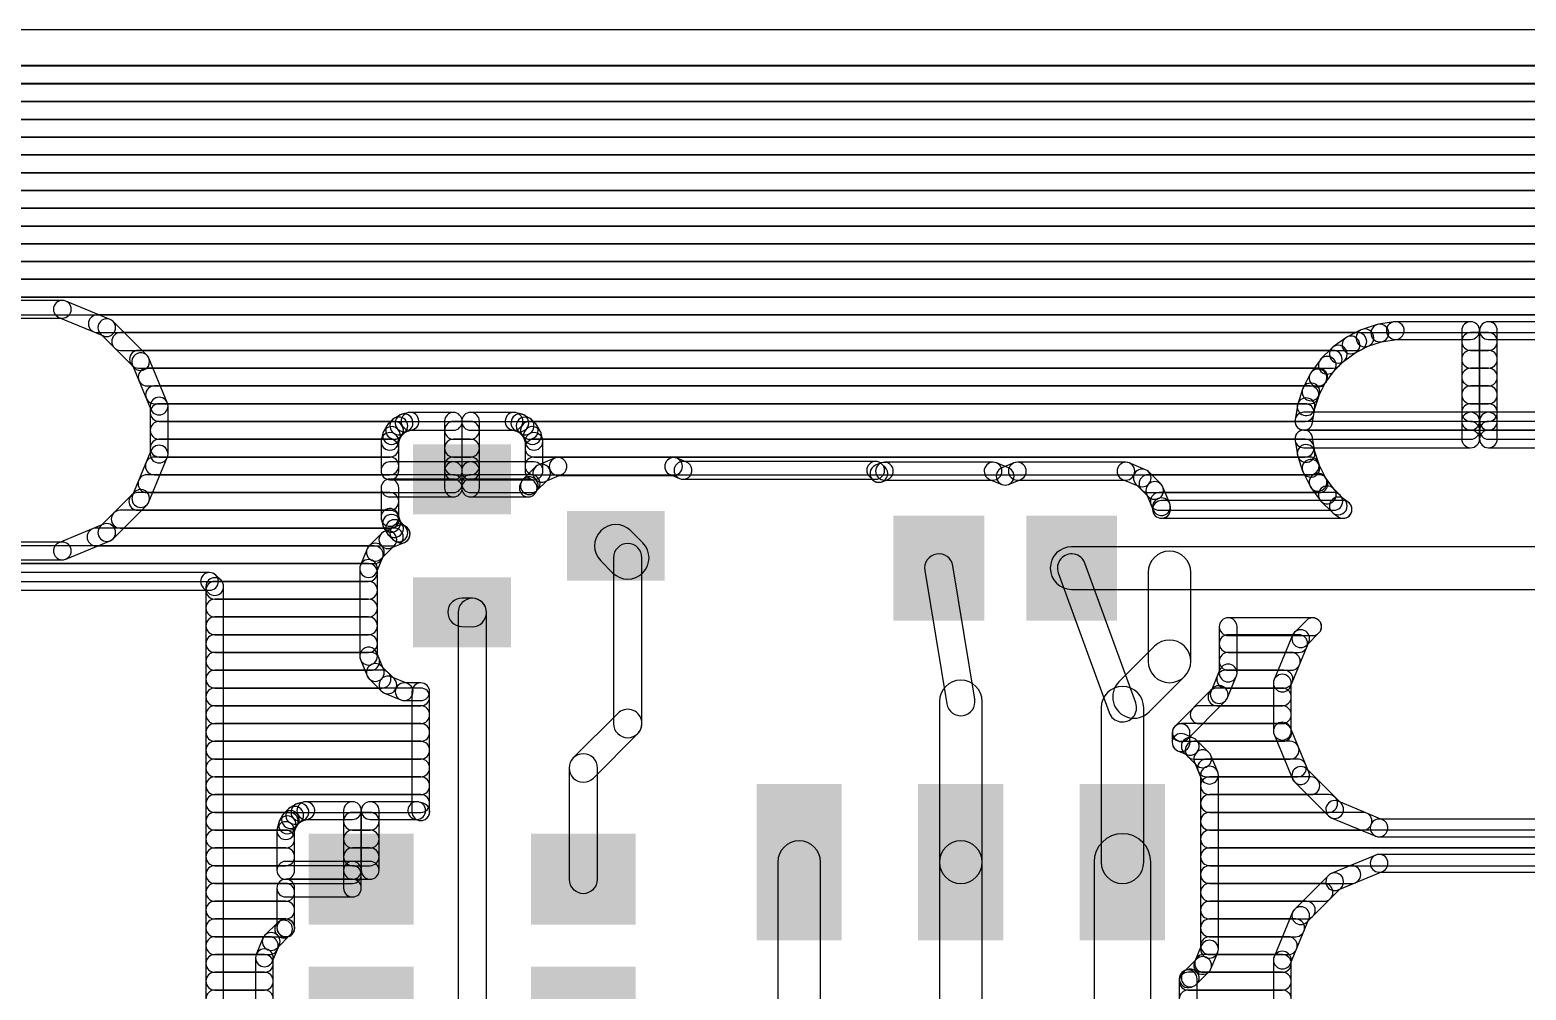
# Model space of a CAD drawing. Extents: x 0 to 96, y 0 to 55.
# Drawn here: x 18.76 to 40.15, y 41.27 to 55 of the extents above; entities that cross this region are included whole.
import ezdxf

# ---------------------------------------------------------------- set-up
doc = ezdxf.new("R2010")
doc.units = 0
doc.layers.add('16', color=174, linetype='CONTINUOUS')
doc.layers.add('20', color=178, linetype='CONTINUOUS')

# ---------------------------------------------------------------- blocks, each defined once
blk = doc.blocks.new('RECT')
blk.add_solid([(-0.5, -0.5), (0.5, -0.5), (-0.5, 0.5), (0.5, 0.5)])

msp = doc.modelspace()

# ---------------------------------------------------------------- linework, layer by layer
at = {"layer": '16'}
for points in [[(6.3352, 54.238), (95.365, 54.238, 1), (95.365, 54.492), (6.3352, 54.492, 1)], [(6.339, 54.229), (95.365, 54.229, 1), (95.365, 54.483), (6.339, 54.483, 1)], [(12.1458, 53.975), (61.8542, 53.975, 1), (61.8542, 54.229), (12.1458, 54.229, 1)], [(12.5946, 53.721), (61.4054, 53.721, 1), (61.4054, 53.975), (12.5946, 53.975, 1)], [(12.8486, 53.467), (61.1514, 53.467, 1), (61.1514, 53.721), (12.8486, 53.721, 1)], [(13.0216, 53.213), (60.9784, 53.213, 1), (60.9784, 53.467), (13.0216, 53.467, 1)], [(13.1268, 52.959), (60.8732, 52.959, 1), (60.8732, 53.213), (13.1268, 53.213, 1)], [(13.2272, 52.705), (60.7728, 52.705, 1), (60.7728, 52.959), (13.2272, 52.959, 1)], [(13.2272, 52.451), (60.7728, 52.451, 1), (60.7728, 52.705), (13.2272, 52.705, 1)], [(13.2272, 52.197), (60.7728, 52.197, 1), (60.7728, 52.451), (13.2272, 52.451, 1)], [(13.1914, 51.943), (60.8086, 51.943, 1), (60.8086, 52.197), (13.1914, 52.197, 1)], [(13.0862, 51.689), (60.9138, 51.689, 1), (60.9138, 51.943), (13.0862, 51.943, 1)], [(12.981, 51.435), (61.019, 51.435, 1), (61.019, 51.689), (12.981, 51.689, 1)], [(12.7506, 51.181), (61.2494, 51.181, 1), (61.2494, 51.435), (12.7506, 51.435, 1)], [(12.4966, 50.927), (61.5034, 50.927, 1), (61.5034, 51.181), (12.4966, 51.181, 1)], [(19.2208, 51.1342), (16.3492, 51.1342, 1), (16.3492, 50.8802), (19.2208, 50.8802, 1)], [(19.9042, 50.8616), (19.2694, 51.1245, 1), (19.1722, 50.8899), (19.807, 50.6269, 1)], [(19.721, 50.673), (49.4295, 50.673, 1), (49.4295, 50.927), (19.721, 50.927, 1)], [(20.4312, 50.3482), (19.9454, 50.834, 1), (19.7658, 50.6544), (20.2516, 50.1686, 1)], [(37.7891, 50.7113), (37.5896, 50.6097, 1), (37.705, 50.3834), (37.9044, 50.485, 1)], [(38.0205, 50.7882), (37.8075, 50.719, 1), (37.886, 50.4774), (38.099, 50.5466, 1)], [(38.261, 50.8278), (38.0399, 50.7928, 1), (38.0796, 50.5419), (38.3007, 50.577, 1)], [(39.358, 50.8294), (38.2809, 50.8294, 1), (38.2809, 50.5754), (39.358, 50.5754, 1)], [(39.485, 49.407), (39.485, 50.7024, 1), (39.231, 50.7024), (39.231, 49.407, 1)], [(40.6891, 50.8294), (39.612, 50.8294, 1), (39.612, 50.5754), (40.6891, 50.5754, 1)], [(39.485, 50.7024), (39.485, 49.407, 1), (39.739, 49.407), (39.739, 50.7024, 1)], [(20.0538, 50.419), (37.7444, 50.419, 1), (37.7444, 50.673), (20.0538, 50.673, 1)], [(37.3764, 50.4547), (37.2181, 50.2964, 1), (37.3977, 50.1168), (37.556, 50.2751, 1)], [(37.5726, 50.5993), (37.3915, 50.4677, 1), (37.5408, 50.2622), (37.7219, 50.3938, 1)], [(39.358, 50.419), (39.612, 50.419, 1), (39.612, 50.673), (39.358, 50.673, 1)], [(20.3078, 50.165), (37.3932, 50.165, 1), (37.3932, 50.419), (20.3078, 50.419, 1)], [(20.7217, 49.6722), (20.4588, 50.307, 1), (20.2241, 50.2098), (20.4871, 49.575, 1)], [(37.2051, 50.2813), (37.0735, 50.1001, 1), (37.279, 49.9509), (37.4106, 50.132, 1)], [(39.358, 50.165), (39.612, 50.165, 1), (39.612, 50.419), (39.358, 50.419, 1)], [(20.4327, 49.911), (37.1853, 49.911, 1), (37.1853, 50.165), (20.4327, 50.165, 1)], [(37.0631, 50.0832), (36.9615, 49.8837, 1), (37.1878, 49.7684), (37.2894, 49.9678, 1)], [(39.358, 49.911), (39.612, 49.911, 1), (39.612, 50.165), (39.358, 50.165, 1)], [(20.5379, 49.657), (37.061, 49.657, 1), (37.061, 49.911), (20.5379, 49.911, 1)], [(36.9538, 49.8653), (36.8846, 49.6523, 1), (37.1262, 49.5738), (37.1954, 49.7868, 1)], [(39.358, 49.657), (39.612, 49.657, 1), (39.612, 49.911), (39.358, 49.911, 1)], [(20.7314, 48.9364), (20.7314, 49.6236, 1), (20.4774, 49.6236), (20.4774, 48.9364, 1)], [(20.6044, 49.403), (36.9923, 49.403, 1), (36.9923, 49.657), (20.6044, 49.657, 1)], [(36.88, 49.6329), (36.8473, 49.4269, 1), (37.0982, 49.3871), (37.1309, 49.5932, 1)], [(39.358, 49.403), (39.612, 49.403, 1), (39.612, 49.657), (39.358, 49.657, 1)], [(23.9424, 49.429), (23.881, 49.3675, 1), (24.0606, 49.1879), (24.1221, 49.2494, 1)], [(24.044, 49.4927), (23.9688, 49.4492, 1), (24.0957, 49.2292), (24.171, 49.2727, 1)], [(24.1587, 49.5279), (24.0747, 49.5054, 1), (24.1404, 49.26), (24.2244, 49.2825, 1)], [(24.812, 49.5322), (24.1915, 49.5322, 1), (24.1915, 49.2782), (24.812, 49.2782, 1)], [(24.939, 48.698), (24.939, 49.4052, 1), (24.685, 49.4052), (24.685, 48.698, 1)], [(25.6785, 49.5322), (25.058, 49.5322, 1), (25.058, 49.2782), (25.6785, 49.2782, 1)], [(24.931, 49.4052), (24.931, 48.698, 1), (25.185, 48.698), (25.185, 49.4052, 1)], [(25.7953, 49.5054), (25.7113, 49.5279, 1), (25.6456, 49.2825), (25.7296, 49.26, 1)], [(25.9012, 49.4492), (25.8259, 49.4927, 1), (25.699, 49.2727), (25.7742, 49.2292, 1)], [(25.989, 49.3675), (25.9275, 49.429, 1), (25.7479, 49.2494), (25.8094, 49.1879, 1)], [(36.9728, 49.28), (39.358, 49.28, 1), (39.358, 49.534), (36.9728, 49.534, 1)], [(39.612, 49.534), (39.358, 49.534, 1), (39.358, 49.28), (39.612, 49.28, 1)], [(39.231, 49.407), (39.231, 49.153, 1), (39.485, 49.153), (39.485, 49.407, 1)], [(39.739, 49.153), (39.739, 49.407, 1), (39.485, 49.407), (39.485, 49.153, 1)], [(39.612, 49.28), (41.9972, 49.28, 1), (41.9972, 49.534), (39.612, 49.534, 1)], [(20.6044, 49.149), (23.9698, 49.149, 1), (23.9698, 49.403), (20.6044, 49.403, 1)], [(23.8046, 49.2353), (23.7821, 49.1513, 1), (24.0275, 49.0856), (24.05, 49.1696, 1)], [(23.7778, 49.1185), (23.7778, 48.698, 1), (24.0318, 48.698), (24.0318, 49.1185, 1)], [(23.8608, 49.3412), (23.8173, 49.2659, 1), (24.0373, 49.139), (24.0808, 49.2142, 1)], [(24.812, 49.149), (25.058, 49.149, 1), (25.058, 49.403), (24.812, 49.403, 1)], [(26.0527, 49.2659), (26.0092, 49.3412, 1), (25.7892, 49.2142), (25.8327, 49.139, 1)], [(25.9002, 49.149), (39.358, 49.149, 1), (39.358, 49.403), (25.9002, 49.403, 1)], [(26.0879, 49.1513), (26.0654, 49.2353, 1), (25.82, 49.1696), (25.8425, 49.0856, 1)], [(26.0922, 48.698), (26.0922, 49.1185, 1), (25.8382, 49.1185), (25.8382, 48.698, 1)], [(36.8473, 49.1331), (36.88, 48.927, 1), (37.1309, 48.9668), (37.0982, 49.1729, 1)], [(39.358, 49.28), (36.9728, 49.28, 1), (36.9728, 49.026), (39.358, 49.026, 1)], [(39.612, 49.149), (47.6859, 49.149, 1), (47.6859, 49.403), (39.612, 49.403, 1)], [(41.9972, 49.28), (39.612, 49.28, 1), (39.612, 49.026), (41.9972, 49.026, 1)], [(20.4588, 48.253), (20.7217, 48.8878, 1), (20.4871, 48.985), (20.2241, 48.3502, 1)], [(20.6044, 48.895), (23.9048, 48.895, 1), (23.9048, 49.149), (20.6044, 49.149, 1)], [(24.812, 48.895), (25.058, 48.895, 1), (25.058, 49.149), (24.812, 49.149, 1)], [(25.9652, 48.895), (36.9935, 48.895, 1), (36.9935, 49.149), (25.9652, 49.149, 1)], [(36.8846, 48.9077), (36.9538, 48.6947, 1), (37.1954, 48.7732), (37.1262, 48.9862, 1)], [(20.5346, 48.641), (23.9048, 48.641, 1), (23.9048, 48.895), (20.5346, 48.895, 1)], [(23.9048, 48.571), (24.812, 48.571, 1), (24.812, 48.825), (23.9048, 48.825, 1)], [(24.812, 48.641), (25.058, 48.641, 1), (25.058, 48.895), (24.812, 48.895, 1)], [(25.058, 48.825), (24.812, 48.825, 1), (24.812, 48.571), (25.058, 48.571, 1)], [(24.685, 48.698), (24.685, 48.452, 1), (24.939, 48.452), (24.939, 48.698, 1)], [(25.185, 48.452), (25.185, 48.698, 1), (24.931, 48.698), (24.931, 48.452, 1)], [(25.058, 48.571), (25.9652, 48.571, 1), (25.9652, 48.825), (25.058, 48.825, 1)], [(25.9855, 48.7531), (25.8069, 48.5745, 1), (25.9865, 48.3949), (26.1651, 48.5735, 1)], [(25.9652, 48.641), (37.0636, 48.641, 1), (37.0636, 48.895), (25.9652, 48.895, 1)], [(26.2601, 48.8773), (26.0267, 48.7807, 1), (26.1239, 48.546), (26.3573, 48.6427, 1)], [(27.9613, 48.887), (26.3087, 48.887, 1), (26.3087, 48.633), (27.9613, 48.633, 1)], [(28.1439, 48.8218), (28.0099, 48.8773, 1), (27.9127, 48.6427), (28.0467, 48.5872, 1)], [(30.8501, 48.8315), (28.0953, 48.8315, 1), (28.0953, 48.5775), (30.8501, 48.5775, 1)], [(30.9853, 48.7489), (30.9399, 48.7943, 1), (30.7603, 48.6147), (30.8057, 48.5693, 1)], [(30.9276, 48.8098), (30.8469, 48.7764, 1), (30.9441, 48.5417), (31.0248, 48.5752, 1)], [(32.5288, 48.8195), (30.9762, 48.8195, 1), (30.9762, 48.5655), (32.5288, 48.5655, 1)], [(32.7511, 48.7379), (32.5774, 48.8098, 1), (32.4802, 48.5752), (32.6539, 48.5032, 1)], [(32.8276, 48.8098), (32.6539, 48.7379, 1), (32.7511, 48.5032), (32.9248, 48.5752, 1)], [(34.4288, 48.8195), (32.8762, 48.8195, 1), (32.8762, 48.5655), (34.4288, 48.5655, 1)], [(34.7108, 48.7132), (34.4774, 48.8098, 1), (34.3802, 48.5752), (34.6136, 48.4785, 1)], [(36.9615, 48.6763), (37.0631, 48.4768, 1), (37.2894, 48.5922), (37.1878, 48.7916, 1)], [(20.4294, 48.387), (24.812, 48.387, 1), (24.812, 48.641), (20.4294, 48.641, 1)], [(24.812, 48.579), (23.9048, 48.579, 1), (23.9048, 48.325), (24.812, 48.325, 1)], [(23.7778, 48.452), (23.7778, 48.0315, 1), (24.0318, 48.0315), (24.0318, 48.452, 1)], [(25.058, 48.387), (25.926, 48.387, 1), (25.926, 48.641), (25.058, 48.641, 1)], [(25.8831, 48.579), (25.058, 48.579, 1), (25.058, 48.325), (25.8831, 48.325, 1)], [(25.7793, 48.5333), (25.7658, 48.5006, 1), (26.0005, 48.4034), (26.014, 48.4361, 1)], [(34.9306, 48.507), (34.752, 48.6856, 1), (34.5724, 48.506), (34.751, 48.3274, 1)], [(34.744, 48.387), (37.1911, 48.387, 1), (37.1911, 48.641), (34.744, 48.641, 1)], [(37.0735, 48.4598), (37.2051, 48.2787, 1), (37.4106, 48.428), (37.279, 48.6091, 1)], [(19.9454, 47.7259), (20.4312, 48.2118, 1), (20.2516, 48.3914), (19.7658, 47.9056, 1)], [(20.2998, 48.133), (23.9048, 48.133, 1), (23.9048, 48.387), (20.2998, 48.387, 1)], [(35.0548, 48.2324), (34.9582, 48.4658, 1), (34.7235, 48.3686), (34.8202, 48.1352, 1)], [(34.9059, 48.133), (37.4012, 48.133, 1), (37.4012, 48.387), (34.9059, 48.387, 1)], [(37.2181, 48.2636), (37.3764, 48.1053, 1), (37.556, 48.2849), (37.3977, 48.4432, 1)], [(23.7821, 47.9987), (23.8046, 47.9147, 1), (24.05, 47.9804), (24.0275, 48.0644, 1)], [(35.0645, 48.1457), (35.0645, 48.1838, 1), (34.8105, 48.1838), (34.8105, 48.1457, 1)], [(37.5341, 48.2727), (34.9375, 48.2727, 1), (34.9375, 48.0187), (37.5341, 48.0187, 1)], [(37.3915, 48.0923), (37.4595, 48.0429, 1), (37.6088, 48.2484), (37.5408, 48.2978, 1)], [(19.2694, 47.4355), (19.9042, 47.6984, 1), (19.807, 47.9331), (19.1722, 47.6701, 1)], [(20.0458, 47.879), (23.9116, 47.879, 1), (23.9116, 48.133), (20.0458, 48.133, 1)], [(23.8173, 47.884), (23.8608, 47.8088, 1), (24.0808, 47.9357), (24.0373, 48.011, 1)], [(23.881, 47.7824), (23.9424, 47.721, 1), (24.1221, 47.9006), (24.0606, 47.9621, 1)], [(23.9688, 47.7008), (24.0015, 47.6819, 1), (24.1285, 47.9019), (24.0957, 47.9208, 1)], [(27.5205, 47.6705), (27.3505, 47.8405, 1), (26.9195, 47.4095), (27.0895, 47.2395, 1)], [(19.7017, 47.625), (23.9687, 47.625, 1), (23.9687, 47.879), (19.7017, 47.879, 1)], [(23.7855, 47.8031), (23.6069, 47.6245, 1), (23.7865, 47.4449), (23.9651, 47.6235, 1)], [(24.0164, 47.9092), (23.8267, 47.8307, 1), (23.9239, 47.596), (24.1136, 47.6746, 1)], [(9.3781, 47.371), (23.6815, 47.371, 1), (23.6815, 47.625), (9.3781, 47.625, 1)], [(16.3492, 47.4258), (19.2208, 47.4258, 1), (19.2208, 47.6798), (16.3492, 47.6798, 1)], [(23.5793, 47.5833), (23.4827, 47.3499, 1), (23.7173, 47.2527), (23.814, 47.4861, 1)], [(27.5082, 45.085), (27.5082, 47.455, 1), (27.1018, 47.455), (27.1018, 45.085, 1)], [(32.268, 45.4331), (31.953, 47.3406, 1), (31.552, 47.2744), (31.867, 45.3669, 1)], [(44.45, 47.6123), (33.6525, 47.6123, 1), (33.6525, 47.0027), (44.45, 47.0027, 1)], [(34.5699, 45.3806), (33.8435, 47.377, 1), (33.4615, 47.238), (34.1879, 45.2416, 1)], [(34.7472, 47.244), (34.7472, 45.974, 1), (35.3568, 45.974), (35.3568, 47.244, 1)], [(9.6442, 47.117), (23.6, 47.117, 1), (23.6, 47.371), (9.6442, 47.371, 1)], [(23.473, 47.3013), (23.473, 46.0487, 1), (23.727, 46.0487), (23.727, 47.3013, 1)], [(21.3251, 47.244), (14.5524, 47.244, 1), (14.5524, 46.99), (21.3251, 46.99, 1)], [(21.4893, 47.1324), (21.4149, 47.2068, 1), (21.2353, 47.0272), (21.3097, 46.9528, 1)], [(21.5265, 31.6974), (21.5265, 47.0426, 1), (21.2725, 47.0426), (21.2725, 31.6974, 1)], [(21.3995, 46.863), (23.6, 46.863, 1), (23.6, 47.117), (21.3995, 47.117, 1)], [(21.3995, 46.609), (23.6, 46.609, 1), (23.6, 46.863), (21.3995, 46.863, 1)], [(24.9316, 46.4718), (25.0791, 46.4693, 1), (25.0859, 46.8757), (24.9384, 46.8782, 1)], [(24.8793, 46.6725), (24.8793, 39.3725, 1), (25.2857, 39.3725), (25.2857, 46.6725, 1)], [(21.3995, 46.355), (23.6, 46.355, 1), (23.6, 46.609), (21.3995, 46.609, 1)], [(36.0172, 45.8073), (36.0172, 46.4693, 1), (35.7632, 46.4693), (35.7632, 45.8073, 1)], [(35.8902, 46.3423), (37.0995, 46.3423, 1), (37.0995, 46.5963), (35.8902, 46.5963, 1)], [(36.8112, 46.347), (36.5483, 45.7122, 1), (36.7829, 45.615), (37.0459, 46.2498, 1)], [(37.0097, 46.5591), (36.8387, 46.3882, 1), (37.0184, 46.2086), (37.1893, 46.3795, 1)], [(21.3995, 46.101), (23.6, 46.101, 1), (23.6, 46.355), (21.3995, 46.355, 1)], [(34.8365, 46.1895), (34.3285, 45.6815, 1), (34.7595, 45.2505), (35.2675, 45.7585, 1)], [(35.8902, 46.101), (36.8994, 46.101, 1), (36.8994, 46.355), (35.8902, 46.355, 1)], [(21.3995, 45.847), (23.6309, 45.847, 1), (23.6309, 46.101), (21.3995, 46.101, 1)], [(23.4827, 46.0001), (23.5793, 45.7667, 1), (23.814, 45.8639), (23.7173, 46.0973, 1)], [(35.8902, 45.847), (36.7942, 45.847, 1), (36.7942, 46.101), (35.8902, 46.101, 1)], [(21.3995, 45.593), (23.792, 45.593, 1), (23.792, 45.847), (21.3995, 45.847, 1)], [(23.6069, 45.7255), (23.7855, 45.5469, 1), (23.9651, 45.7265), (23.7865, 45.9051, 1)], [(35.8799, 45.4506), (36.0075, 45.7587, 1), (35.7729, 45.8559), (35.6453, 45.5478, 1)], [(35.854, 45.593), (36.689, 45.593, 1), (36.689, 45.847), (35.854, 45.847, 1)], [(36.5386, 45.6636), (36.5386, 44.9764, 1), (36.7926, 44.9764), (36.7926, 45.6636, 1)], [(21.3995, 45.339), (24.3459, 45.339, 1), (24.3459, 45.593), (21.3995, 45.593, 1)], [(23.8267, 45.5193), (24.0601, 45.4227, 1), (24.1573, 45.6573), (23.9239, 45.754, 1)], [(24.1087, 45.413), (24.3459, 45.413, 1), (24.3459, 45.667), (24.1087, 45.667, 1)], [(24.2189, 45.54), (24.2189, 43.8248, 1), (24.4729, 43.8248), (24.4729, 45.54, 1)], [(32.3723, 43.1038), (32.3723, 45.4, 1), (31.7627, 45.4), (31.7627, 43.1038, 1)], [(34.6837, 43.1038), (34.6837, 45.3111, 1), (34.0741, 45.3111), (34.0741, 43.1038, 1)], [(35.3069, 44.8639), (35.8524, 45.4094, 1), (35.6728, 45.589), (35.1273, 45.0435, 1)], [(35.7294, 45.339), (36.6656, 45.339, 1), (36.6656, 45.593), (35.7294, 45.593, 1)], [(21.3995, 45.085), (24.3459, 45.085, 1), (24.3459, 45.339), (21.3995, 45.339, 1)], [(26.8137, 44.3063), (27.4487, 44.9413, 1), (27.1613, 45.2287), (26.5263, 44.5937, 1)], [(35.4754, 45.085), (36.6656, 45.085, 1), (36.6656, 45.339), (35.4754, 45.339, 1)], [(21.3995, 44.831), (24.3459, 44.831, 1), (24.3459, 45.085), (21.3995, 45.085, 1)], [(35.3441, 44.814), (35.3441, 44.9537, 1), (35.0901, 44.9537), (35.0901, 44.814, 1)], [(35.3968, 44.8771), (35.2657, 44.9314, 1), (35.1685, 44.6967), (35.2996, 44.6424, 1)], [(35.2214, 44.831), (36.6732, 44.831, 1), (36.6732, 45.085), (35.2214, 45.085, 1)], [(36.5483, 44.9278), (36.8112, 44.293, 1), (37.0459, 44.3902), (36.7829, 45.025, 1)], [(21.3995, 44.577), (24.3459, 44.577, 1), (24.3459, 44.831), (21.3995, 44.831, 1)], [(35.6166, 44.6709), (35.438, 44.8495, 1), (35.2584, 44.6699), (35.437, 44.4913, 1)], [(35.4039, 44.577), (36.7784, 44.577, 1), (36.7784, 44.831), (35.4039, 44.831, 1)], [(21.3995, 44.323), (24.3459, 44.323, 1), (24.3459, 44.577), (21.3995, 44.577, 1)], [(26.8732, 42.86), (26.8732, 44.45, 1), (26.4668, 44.45), (26.4668, 42.86, 1)], [(35.7408, 44.3963), (35.6442, 44.6297, 1), (35.4095, 44.5325), (35.5062, 44.2991, 1)], [(35.5811, 44.323), (36.8837, 44.323, 1), (36.8837, 44.577), (35.5811, 44.577, 1)], [(21.3995, 44.069), (24.3459, 44.069, 1), (24.3459, 44.323), (21.3995, 44.323, 1)], [(35.7505, 41.8599), (35.7505, 44.3477, 1), (35.4965, 44.3477), (35.4965, 41.8599, 1)], [(35.6235, 44.069), (37.0742, 44.069, 1), (37.0742, 44.323), (35.6235, 44.323, 1)], [(36.8387, 44.2518), (37.3246, 43.7659, 1), (37.5042, 43.9456), (37.0184, 44.4314, 1)], [(21.3995, 43.815), (24.3459, 43.815, 1), (24.3459, 44.069), (21.3995, 44.069, 1)], [(22.4524, 43.864), (22.391, 43.8025, 1), (22.5706, 43.6229), (22.6321, 43.6844, 1)], [(22.554, 43.9277), (22.4788, 43.8842, 1), (22.6057, 43.6642), (22.681, 43.7077, 1)], [(22.6687, 43.9629), (22.5847, 43.9404, 1), (22.6504, 43.695), (22.7344, 43.7175, 1)], [(23.368, 43.9672), (22.7015, 43.9672, 1), (22.7015, 43.7132), (23.368, 43.7132, 1)], [(23.495, 42.987), (23.495, 43.8402, 1), (23.241, 43.8402), (23.241, 42.987, 1)], [(24.2885, 43.9672), (23.622, 43.9672, 1), (23.622, 43.7132), (24.2885, 43.7132, 1)], [(23.495, 43.8402), (23.495, 42.987, 1), (23.749, 42.987), (23.749, 43.8402, 1)], [(24.3788, 43.9475), (24.3213, 43.9629, 1), (24.2556, 43.7175), (24.313, 43.7021, 1)], [(35.6235, 43.815), (37.3282, 43.815, 1), (37.3282, 44.069), (35.6235, 44.069, 1)], [(37.3658, 43.7384), (38.0006, 43.4755, 1), (38.0978, 43.7101), (37.463, 43.9731, 1)], [(21.3995, 43.561), (22.4665, 43.561, 1), (22.4665, 43.815), (21.3995, 43.815, 1)], [(22.3146, 43.6703), (22.2921, 43.5863, 1), (22.5375, 43.5206), (22.56, 43.6046, 1)], [(22.2878, 43.5535), (22.2878, 42.987, 1), (22.5418, 42.987), (22.5418, 43.5535, 1)], [(22.3708, 43.7762), (22.3273, 43.7009, 1), (22.5473, 43.574), (22.5908, 43.6492, 1)], [(23.368, 43.561), (23.622, 43.561, 1), (23.622, 43.815), (23.368, 43.815, 1)], [(35.6235, 43.561), (37.8194, 43.561, 1), (37.8194, 43.815), (35.6235, 43.815, 1)], [(38.0492, 43.4658), (40.9208, 43.4658, 1), (40.9208, 43.7198), (38.0492, 43.7198, 1)], [(21.3995, 43.307), (22.4148, 43.307, 1), (22.4148, 43.561), (21.3995, 43.561, 1)], [(23.368, 43.307), (23.622, 43.307, 1), (23.622, 43.561), (23.368, 43.561, 1)], [(33.9725, 43.1038), (33.9725, 40.8686, 1), (34.7853, 40.8686), (34.7853, 43.1038, 1)], [(35.6235, 43.307), (47.1381, 43.307, 1), (47.1381, 43.561), (35.6235, 43.561, 1)], [(21.3995, 43.053), (22.4148, 43.053, 1), (22.4148, 43.307), (21.3995, 43.307, 1)], [(23.368, 43.053), (23.622, 43.053, 1), (23.622, 43.307), (23.368, 43.307, 1)], [(29.4513, 43.1038), (29.4513, 39.5986, 1), (30.0609, 39.5986), (30.0609, 43.1038, 1)], [(31.7627, 43.1038), (31.7627, 36.83, 1), (32.3723, 36.83), (32.3723, 43.1038, 1)], [(35.6235, 43.053), (47.3921, 43.053, 1), (47.3921, 43.307), (35.6235, 43.307, 1)], [(21.3995, 42.799), (23.368, 42.799, 1), (23.368, 43.053), (21.3995, 43.053, 1)], [(22.4148, 42.86), (23.368, 42.86, 1), (23.368, 43.114), (22.4148, 43.114, 1)], [(23.241, 42.987), (23.241, 42.733, 1), (23.495, 42.733), (23.495, 42.987, 1)], [(23.622, 43.114), (23.368, 43.114, 1), (23.368, 42.86), (23.622, 42.86, 1)], [(35.6235, 42.799), (37.6601, 42.799, 1), (37.6601, 43.053), (35.6235, 43.053, 1)], [(38.0006, 43.2045), (37.3658, 42.9416, 1), (37.463, 42.7069), (38.0978, 42.9699, 1)], [(40.9208, 43.2142), (38.0492, 43.2142, 1), (38.0492, 42.9602), (40.9208, 42.9602, 1)], [(21.3995, 42.545), (22.4148, 42.545, 1), (22.4148, 42.799), (21.3995, 42.799, 1)], [(23.368, 42.86), (22.4148, 42.86, 1), (22.4148, 42.606), (23.368, 42.606, 1)], [(22.2878, 42.733), (22.2878, 42.1665, 1), (22.5418, 42.1665), (22.5418, 42.733, 1)], [(35.6235, 42.545), (37.2622, 42.545, 1), (37.2622, 42.799), (35.6235, 42.799, 1)], [(37.3246, 42.914), (36.8387, 42.4282, 1), (37.0184, 42.2486), (37.5042, 42.7344, 1)], [(21.3995, 42.291), (22.4148, 42.291, 1), (22.4148, 42.545), (21.3995, 42.545, 1)], [(35.6235, 42.291), (37.0082, 42.291, 1), (37.0082, 42.545), (35.6235, 42.545, 1)], [(36.8112, 42.387), (36.5483, 41.7522, 1), (36.7829, 41.655), (37.0459, 42.2898, 1)], [(21.3995, 42.037), (22.4155, 42.037, 1), (22.4155, 42.291), (21.3995, 42.291, 1)], [(22.2955, 42.2381), (22.1169, 42.0595, 1), (22.2965, 41.8799), (22.4751, 42.0585, 1)], [(22.3676, 42.2785), (22.3367, 42.2657, 1), (22.4339, 42.031), (22.4648, 42.0438, 1)], [(22.2921, 42.1336), (22.2936, 42.1282, 1), (22.5389, 42.194), (22.5375, 42.1994, 1)], [(35.6235, 42.037), (36.8563, 42.037, 1), (36.8563, 42.291), (35.6235, 42.291, 1)], [(21.3995, 41.783), (22.1819, 41.783, 1), (22.1819, 42.037), (21.3995, 42.037, 1)], [(22.0893, 42.0183), (21.9927, 41.7849, 1), (22.2273, 41.6877), (22.324, 41.9211, 1)], [(35.6442, 41.5779), (35.7408, 41.8113, 1), (35.5062, 41.9085), (35.4095, 41.6751, 1)], [(35.6235, 41.783), (36.7511, 41.783, 1), (36.7511, 42.037), (35.6235, 42.037, 1)], [(21.3995, 41.529), (22.11, 41.529, 1), (22.11, 41.783), (21.3995, 41.783, 1)], [(21.983, 41.7363), (21.983, 40.1837, 1), (22.237, 40.1837), (22.237, 41.7363, 1)], [(35.438, 41.3581), (35.6166, 41.5367, 1), (35.437, 41.7163), (35.2584, 41.5377, 1)], [(35.539, 41.529), (36.6656, 41.529, 1), (36.6656, 41.783), (35.539, 41.783, 1)], [(36.5386, 41.7036), (36.5386, 41.0164, 1), (36.7926, 41.0164), (36.7926, 41.7036, 1)], [(21.3995, 41.275), (22.11, 41.275, 1), (22.11, 41.529), (21.3995, 41.529, 1)], [(35.3673, 41.3183), (35.3968, 41.3305, 1), (35.2996, 41.5652), (35.2701, 41.553, 1)], [(35.4457, 41.12), (35.4457, 41.4357, 1), (35.1917, 41.4357), (35.1917, 41.12, 1)], [(35.3187, 41.275), (36.6656, 41.275, 1), (36.6656, 41.529), (35.3187, 41.529, 1)], [(21.3995, 41.021), (22.11, 41.021, 1), (22.11, 41.275), (21.3995, 41.275, 1)], [(35.3187, 41.021), (36.6656, 41.021, 1), (36.6656, 41.275), (35.3187, 41.275, 1)]]:
    msp.add_lwpolyline(points, format="xyb", close=True, dxfattribs=at)
at = {"layer": '20'}
msp.add_line((96, 55), (0, 55), dxfattribs=at)

# ---------------------------------------------------------------- block references
at = {"layer": '16', "yscale": 1.4, "rotation": 90}
for p in [(24.935, 48.575), (27.135, 47.625), (24.935, 46.675)]:
    msp.add_blockref('RECT', p, dxfattribs=at)
at = {"layer": '16'}
for p, xscale, yscale in [((31.7525, 47.3075), 1.3, 1.5), ((33.6525, 47.3075), 1.3, 1.5), ((29.7561, 43.1038), 1.2192, 2.2352), ((32.0675, 43.1038), 1.2192, 2.2352), ((34.3789, 43.1038), 1.2192, 2.2352)]:
    msp.add_blockref('RECT', p, dxfattribs=dict(at, xscale=xscale, yscale=yscale))
at = {"layer": '16', "xscale": 1.3, "yscale": 1.5, "rotation": 90}
for p in [(23.495, 42.86), (26.67, 42.86), (23.495, 40.96), (26.67, 40.96)]:
    msp.add_blockref('RECT', p, dxfattribs=at)

doc.saveas('drawing.dxf')
